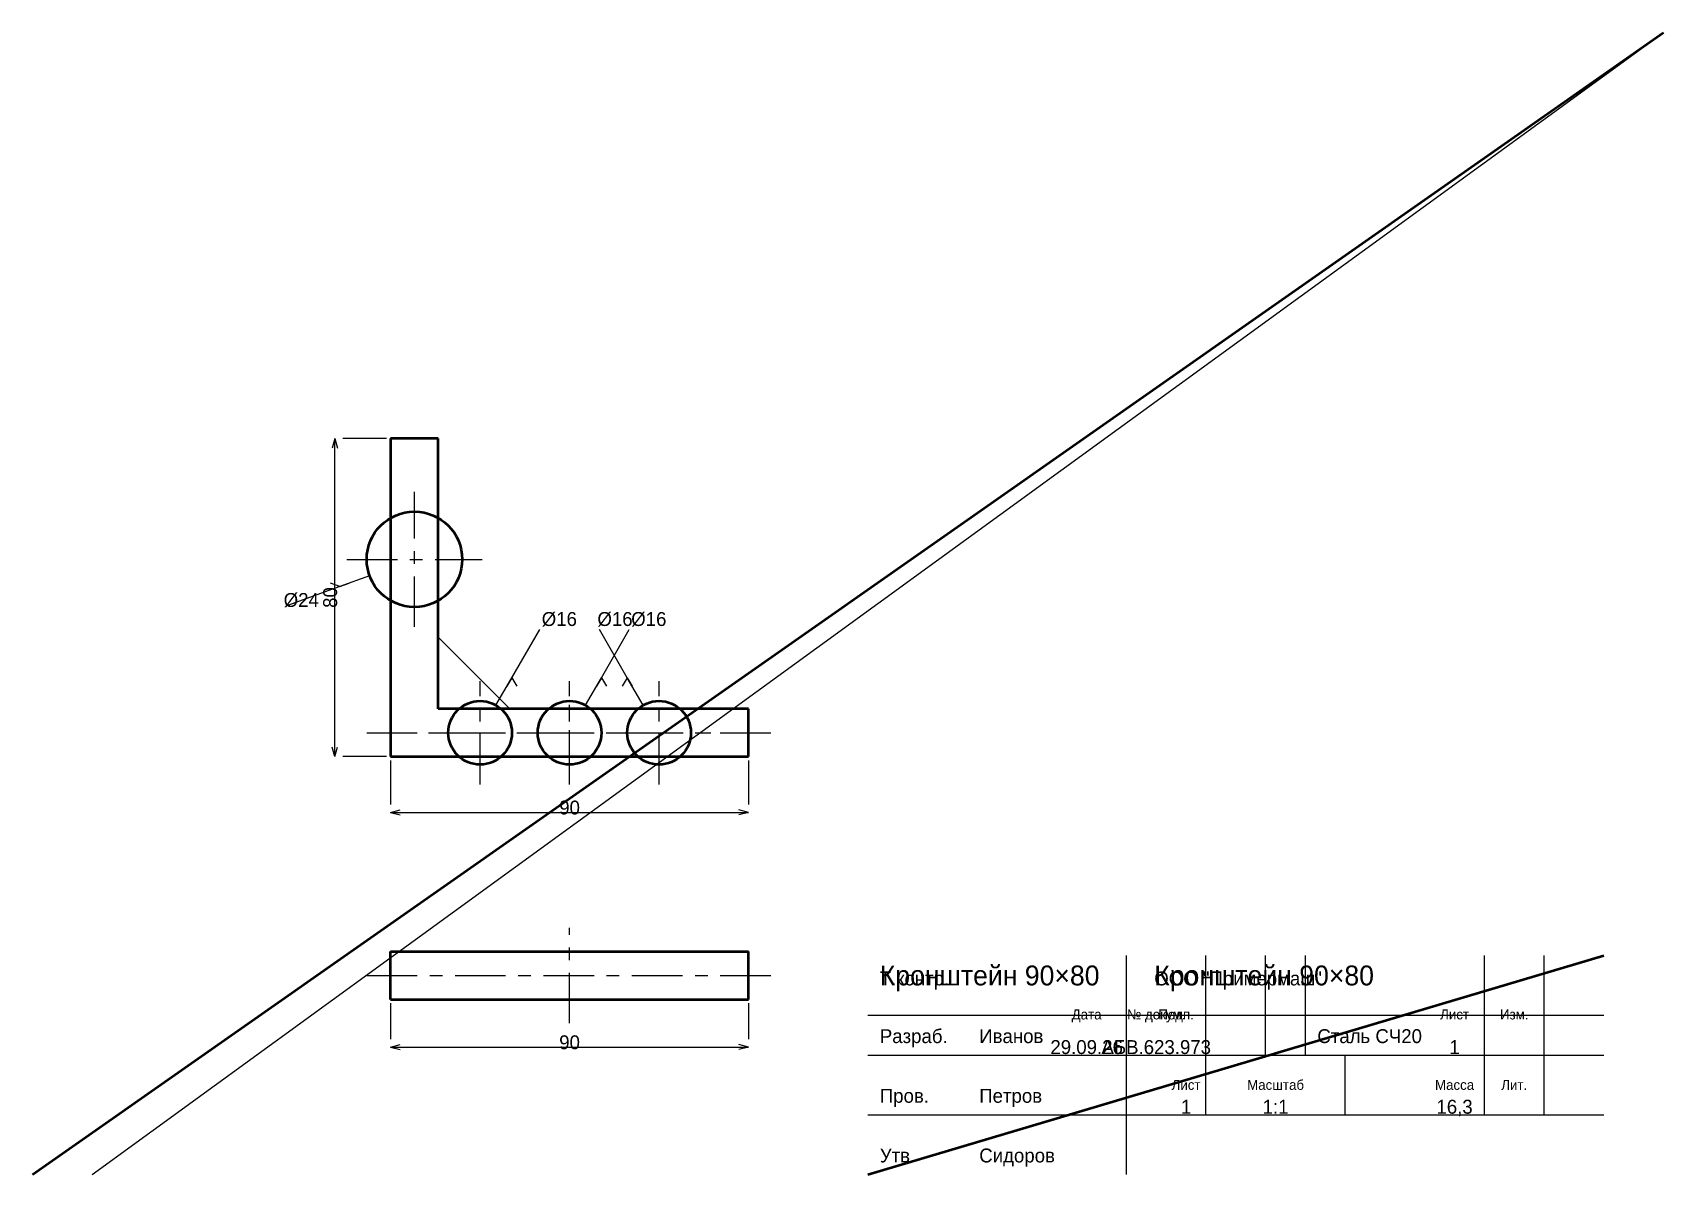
# Model space of a CAD drawing. Header units: millimetres. Extents: x 5 to 415, y 5 to 292.
import ezdxf
from ezdxf.enums import TextEntityAlignment as Align

# ---------------------------------------------------------------- set-up
doc = ezdxf.new("R2010")
doc.units = ezdxf.units.MM
doc.linetypes.add('CENTER', pattern=[22.225, 12.7, -3.175, 3.175, -3.175])
doc.linetypes.add('DASHED', pattern=[9, 6, -3])
for name, color, linetype, lineweight in [('AXIS', 7, 'CENTER', 25), ('DIMS', 7, 'CONTINUOUS', 25), ('MAIN', 7, 'CONTINUOUS', 50), ('TEXT', 7, 'CONTINUOUS', 25), ('THIN', 7, 'CONTINUOUS', 25)]:
    doc.layers.add(name, color=color, linetype=linetype, lineweight=lineweight)

msp = doc.modelspace()

# ---------------------------------------------------------------- linework, layer by layer
at = {"layer": 'AXIS', "linetype": 'CENTER', "lineweight": 25}
for p, q in [((101, 142.6), (101, 176.6)), ((84, 159.6), (118, 159.6)), ((117.5, 103), (117.5, 129)), ((140, 103), (140, 129)), ((140, 104), (140, 128)), ((162.5, 103), (162.5, 129)), ((89, 116), (191, 116)), ((104.5, 116), (130.5, 116)), ((127, 116), (153, 116)), ((149.5, 116), (175.5, 116)), ((140, 43), (140, 67)), ((89, 55), (191, 55))]:
    msp.add_line(p, q, dxfattribs=at)
at = {"layer": 'DIMS', "linetype": 'CONTINUOUS', "lineweight": 25}
for p, q in [((81, 190), (80.353, 187.585)), ((81, 110), (81, 190)), ((81, 190), (81.647, 187.585)), ((94, 190), (83, 190)), ((82.206, 152.76), (69.05, 147.971)), ((82.206, 152.76), (79.857, 153.615)), ((89.724, 155.496), (82.206, 152.76)), ((82.206, 152.76), (84.555, 153.615)), ((125.5, 129.856), (132.5, 141.981)), ((154.5, 129.856), (147.5, 141.981)), ((148, 129.856), (155, 141.981)), ((121.5, 122.928), (125.5, 129.856)), ((125.5, 129.856), (124.25, 127.691)), ((125.5, 129.856), (126.75, 127.691)), ((144, 122.928), (148, 129.856)), ((148, 129.856), (146.75, 127.691)), ((148, 129.856), (149.25, 127.691)), ((154.5, 129.856), (153.25, 127.691)), ((158.5, 122.928), (154.5, 129.856)), ((154.5, 129.856), (155.75, 127.691)), ((81, 110), (80.353, 112.415)), ((81, 110), (81.647, 112.415)), ((94, 110), (83, 110)), ((95, 109), (95, 98)), ((185, 109), (185, 98)), ((95, 96), (97.415, 96.647)), ((95, 96), (185, 96)), ((95, 96), (97.415, 95.353)), ((185, 96), (182.585, 96.647)), ((185, 96), (182.585, 95.353)), ((95, 48), (95, 39)), ((185, 48), (185, 39)), ((95, 37), (97.415, 37.647)), ((95, 37), (185, 37)), ((95, 37), (97.415, 36.353)), ((185, 37), (182.585, 37.647)), ((185, 37), (182.585, 36.353))]:
    msp.add_line(p, q, dxfattribs=at)
at = {"layer": 'MAIN', "linetype": 'CONTINUOUS', "lineweight": 50}
for p, q in [((5, 5), (415, 292)), ((107, 190), (95, 190)), ((95, 190), (95, 110)), ((107, 122), (107, 190)), ((185, 122), (107, 122)), ((185, 110), (185, 122)), ((95, 110), (185, 110)), ((95, 61), (185, 61)), ((95, 49), (95, 61)), ((185, 49), (185, 61)), ((215, 5), (400, 60)), ((95, 49), (185, 49))]:
    msp.add_line(p, q, dxfattribs=at)
for centre, radius in [((101, 159.6), 12), ((117.5, 116), 8), ((140, 116), 8), ((162.5, 116), 8)]:
    msp.add_circle(centre, radius, dxfattribs=at)
at = {"layer": 'THIN', "linetype": 'CONTINUOUS', "lineweight": 25}
for p, q in [((20, 5), (415, 292)), ((125, 122), (107, 140)), ((107, 122), (125, 122)), ((280, 5), (280, 60)), ((300, 35), (300, 60)), ((315, 35), (315, 60)), ((325, 35), (325, 60)), ((370, 35), (370, 60)), ((385, 35), (385, 60)), ((215, 45), (400, 45)), ((215, 35), (400, 35)), ((300, 20), (300, 35)), ((335, 20), (335, 35)), ((370, 20), (370, 35)), ((385, 20), (385, 35)), ((215, 20), (400, 20))]:
    msp.add_line(p, q, dxfattribs=at)
at = {"layer": 'THIN', "linetype": 'DASHED', "lineweight": 25}
for p, q in [((109.5, 61), (125.5, 61)), ((132, 61), (148, 61)), ((154.5, 61), (170.5, 61))]:
    msp.add_line(p, q, dxfattribs=at)

# ---------------------------------------------------------------- texts
at = {"layer": 'DIMS', "linetype": 'CONTINUOUS', "lineweight": 25}
msp.add_text('80', height=3.5, rotation=90, dxfattribs=at).set_placement((79.8, 150), align=Align.MIDDLE_CENTER)
for s, p in [('%%c24', (68.111, 147.629)), ('%%c16', (133, 142.847)), ('%%c16', (147, 142.847)), ('%%c16', (155.5, 142.847))]:
    msp.add_text(s, height=3.5, dxfattribs=at).set_placement(p)
for p in [(140, 97.2), (140, 38.2)]:
    msp.add_text('90', height=3.5, dxfattribs=at).set_placement(p, align=Align.MIDDLE_CENTER)
at = {"layer": 'TEXT', "linetype": 'CONTINUOUS', "lineweight": 25}
for s, height, p in [('Кронштейн 90×80', 5, (218, 52.5)), ('Кронштейн 90×80', 5, (287, 52.5)), ('Т.контр.', 3.5, (218, 52.5)), ('ООО "Примермаш"', 3.5, (287, 52.5)), ('Разраб.', 3.5, (218, 38)), ('Иванов', 3.5, (243, 38)), ('Сталь СЧ20', 3.5, (328, 38)), ('Пров.', 3.5, (218, 23)), ('Петров', 3.5, (243, 23)), ('Утв.', 3.5, (218, 8)), ('Сидоров', 3.5, (243, 8))]:
    msp.add_text(s, height=height, dxfattribs=at).set_placement(p)
for s, height, p in [('Дата', 2.5, (270, 45.2)), ('№ докум.', 2.5, (287.5, 45.2)), ('Подп.', 2.5, (292.5, 45.2)), ('Лист', 2.5, (362.5, 45.2)), ('Изм.', 2.5, (377.5, 45.2)), ('29.09.26', 3.5, (270, 37)), ('АБВ.623.973', 3.5, (287.5, 37)), ('1', 3.5, (362.5, 37)), ('Лист', 2.5, (295, 27.5)), ('Масштаб', 2.5, (317.5, 27.5)), ('Масса', 2.5, (362.5, 27.5)), ('Лит.', 2.5, (377.5, 27.5)), ('1', 3.5, (295, 22)), ('1:1', 3.5, (317.5, 22)), ('16,3', 3.5, (362.5, 22))]:
    msp.add_text(s, height=height, dxfattribs=at).set_placement(p, align=Align.MIDDLE_CENTER)

doc.saveas('drawing.dxf')
